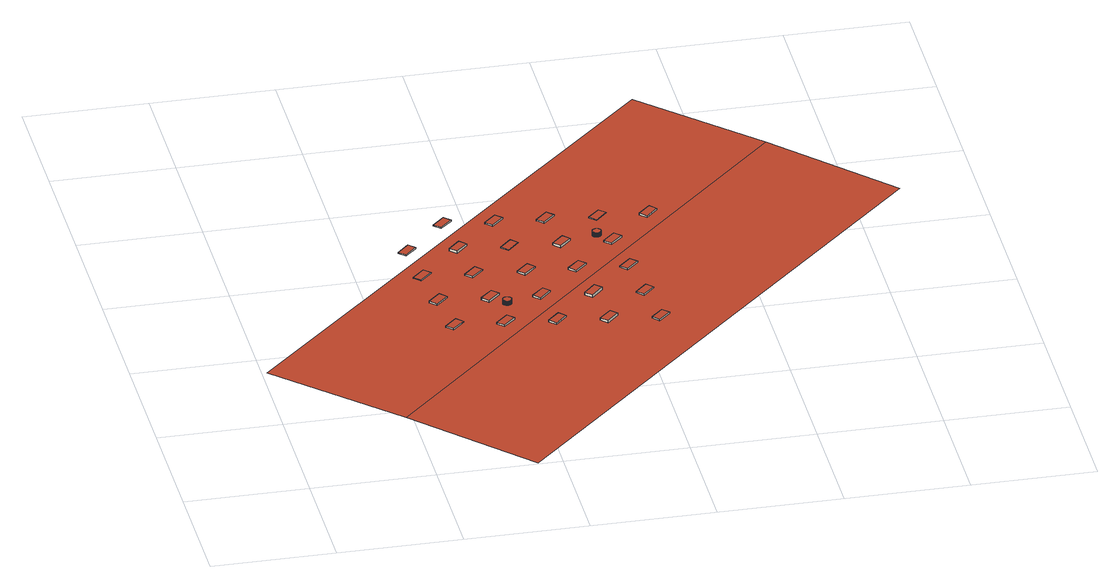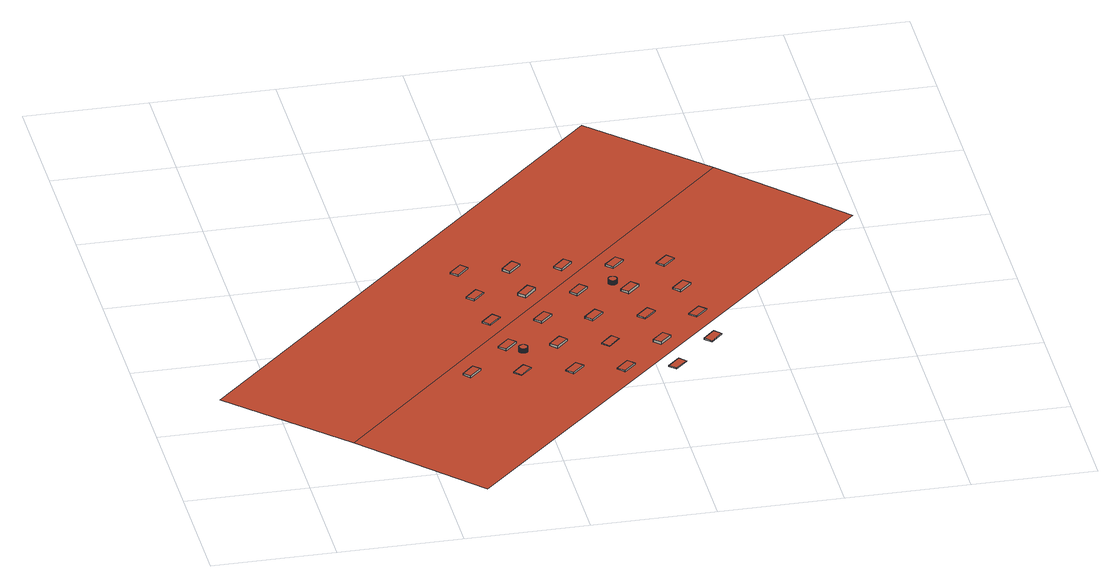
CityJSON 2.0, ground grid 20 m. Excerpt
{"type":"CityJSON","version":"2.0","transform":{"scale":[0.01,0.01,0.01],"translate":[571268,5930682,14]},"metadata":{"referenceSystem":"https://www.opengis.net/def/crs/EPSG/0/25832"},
"CityObjects":{
"building1":{"type":"Building","attributes":{"Grundfläche 2D":"11130.910381","Grundhöhe NN":"5.009"},"children":["building1-1","building1-2","building1-3","building1-4","building1-5","building1-6","building1-7","building1-8","building1-9","building1-10","building1-11","building1-12","building1-13","building1-14","building1-15","building1-16","building1-17","building1-18","building1-19","building1-20","building1-21","building1-22","building1-23","building1-24","building1-25","building1-26","building1-27"],"geometry":[{"type":"MultiSurface","lod":"3","boundaries":[[[0,1,2,3]],[[1,4,5,2]]],"semantics":{"surfaces":[{"type":"RoofSurface"}],"values":[0,0]}}]},
"building1-1":{"type":"BuildingInstallation","parents":["building1"],"geometry":[{"type":"MultiSurface","lod":"3","boundaries":[[[6,7,8,9]],[[9,8,10,11]],[[6,9,11,12]],[[7,6,12,13]],[[8,7,13,10]]],"semantics":{"surfaces":[{"type":"RoofSurface"},{"type":"WallSurface"}],"values":[0,1,1,1,1]}}]},
"building1-2":{"type":"BuildingInstallation","parents":["building1"],"geometry":[{"type":"MultiSurface","lod":"3","boundaries":[[[14,15,16,17]],[[17,16,18,19]],[[14,17,19,20]],[[15,14,20,21]],[[16,15,21,18]]],"semantics":{"surfaces":[{"type":"RoofSurface"},{"type":"WallSurface"}],"values":[0,1,1,1,1]}}]},
"building1-3":{"type":"BuildingInstallation","parents":["building1"],"geometry":[{"type":"MultiSurface","lod":"3","boundaries":[[[22,23,24,25]],[[25,24,26,27]],[[22,25,27,28]],[[23,22,28,29]],[[24,23,29,26]]],"semantics":{"surfaces":[{"type":"RoofSurface"},{"type":"WallSurface"}],"values":[0,1,1,1,1]}}]},
"building1-4":{"type":"BuildingInstallation","parents":["building1"],"geometry":[{"type":"MultiSurface","lod":"3","boundaries":[[[30,31,32,33]],[[33,32,34,35]],[[30,33,35,36]],[[31,30,36,37]],[[32,31,37,34]]],"semantics":{"surfaces":[{"type":"RoofSurface"},{"type":"WallSurface"}],"values":[0,1,1,1,1]}}]},
"building1-5":{"type":"BuildingInstallation","parents":["building1"],"geometry":[{"type":"MultiSurface","lod":"3","boundaries":[[[38,39,40,41]],[[41,40,42,43]],[[38,41,43,44]],[[39,38,44,45]],[[40,39,45,42]]],"semantics":{"surfaces":[{"type":"RoofSurface"},{"type":"WallSurface"}],"values":[0,1,1,1,1]}}]},
"building1-6":{"type":"BuildingInstallation","parents":["building1"],"geometry":[{"type":"MultiSurface","lod":"3","boundaries":[[[46,47,48,49]],[[49,48,50,51]],[[46,49,51,52]],[[47,46,52,53]],[[48,47,53,50]]],"semantics":{"surfaces":[{"type":"RoofSurface"},{"type":"WallSurface"}],"values":[0,1,1,1,1]}}]},
"building1-7":{"type":"BuildingInstallation","parents":["building1"],"geometry":[{"type":"MultiSurface","lod":"3","boundaries":[[[54,55,56,57]],[[57,56,58,59]],[[54,57,59,60]],[[55,54,60,61]],[[56,55,61,58]]],"semantics":{"surfaces":[{"type":"RoofSurface"},{"type":"WallSurface"}],"values":[0,1,1,1,1]}}]},
"building1-8":{"type":"BuildingInstallation","parents":["building1"],"geometry":[{"type":"MultiSurface","lod":"3","boundaries":[[[62,63,64,65,66,67,68,69,70,71,72,73,74,75,76,77,78,79,80,81,82,83,84,85,86,87,88,89,90,91,92,93,94,95,96,97,98,99,100,101,102,103,104,105,106,107,108,109,110,111,112,113,114,115,116,117,118,119,120,121,122,123,124,125,126,127,128,129,130,131,132,133,134,135,136,137,138,139,140,141,142,143,144,145,146,147,148,149,150,151,152,153,154,155,156,157,158,159,160,161,162,163,164,165,166,167,168,169,170,171,172,173,174,175,176,177,178,179,180,181,182,183,184,185,186,187,188,189,190,191,192,193,194,195,196,197,198,199,200,201,202,203,204,205,206,207,208,209,210,211,212,213,214,215,216,217,218,219,220,221,222,223,224,225,226,227,228,229,230]],[[174,231,232,233,234,177,176,175]],[[234,235,178,177]],[[235,236,237,180,179,178]],[[237,238,239,182,181,180]],[[239,240,241,242,185,184,183,182]],[[243,244,161,160]],[[244,245,246,163,162,161]],[[246,247,164,163]],[[247,248,165,164]],[[248,249,166,165]],[[249,250,251,168,167,166]],[[251,252,253,170,169,168]],[[253,254,171,170]],[[254,255,172,171]],[[255,256,173,172]],[[256,231,174,173]],[[242,257,186,185]],[[257,258,187,186]],[[258,259,188,187]],[[259,260,189,188]],[[260,261,190,189]],[[261,262,191,190]],[[262,263,192,191]],[[263,264,193,192]],[[264,265,194,193]],[[265,266,195,194]],[[266,267,196,195]],[[267,268,269,198,197,196]],[[269,270,199,198]],[[270,271,200,199]],[[271,272,201,200]],[[272,273,202,201]],[[273,274,203,202]],[[274,275,204,203]],[[275,276,205,204]],[[276,277,206,205]],[[277,278,207,206]],[[278,279,208,207]],[[279,280,281,210,209,208]],[[281,282,211,210]],[[282,283,212,211]],[[283,284,213,212]],[[284,285,286,215,214,213]],[[286,287,216,215]],[[287,288,217,216]],[[288,289,290,219,218,217]],[[290,291,220,219]],[[291,292,293,222,221,220]],[[293,294,223,222]],[[294,295,224,223]],[[295,296,225,224]],[[296,297,226,225]],[[297,298,227,226]],[[298,299,228,227]],[[299,300,229,228]],[[300,301,230,229]],[[301,302,62,230]],[[302,303,63,62]],[[303,304,305,65,64,63]],[[305,306,66,65]],[[306,307,67,66]],[[307,308,68,67]],[[308,309,69,68]],[[309,310,70,69]],[[310,311,71,70]],[[311,312,72,71]],[[312,313,73,72]],[[313,314,315,75,74,73]],[[315,316,76,75]],[[316,317,77,76]],[[317,318,319,79,78,77]],[[319,320,80,79]],[[320,321,81,80]],[[321,322,82,81]],[[322,323,324,84,83,82]],[[324,325,85,84]],[[325,326,86,85]],[[326,327,87,86]],[[327,328,88,87]],[[328,329,89,88]],[[329,330,90,89]],[[330,331,332,92,91,90]],[[332,333,93,92]],[[333,334,94,93]],[[334,335,95,94]],[[335,336,96,95]],[[336,337,338,98,97,96]],[[338,339,99,98]],[[339,340,100,99]],[[340,341,101,100]],[[341,342,102,101]],[[342,343,103,102]],[[343,344,104,103]],[[344,345,346,106,105,104]],[[346,347,107,106]],[[347,348,108,107]],[[348,349,109,108]],[[349,350,351,111,110,109]],[[351,352,112,111]],[[352,353,113,112]],[[353,354,114,113]],[[354,355,115,114]],[[355,356,116,115]],[[356,357,117,116]],[[357,358,118,117]],[[358,359,119,118]],[[359,360,120,119]],[[360,361,121,120]],[[361,362,122,121]],[[362,363,364,124,123,122]],[[364,365,366,126,125,124]],[[366,367,127,126]],[[367,368,128,127]],[[368,369,129,128]],[[369,370,130,129]],[[370,371,372,132,131,130]],[[372,373,374,134,133,132]],[[374,375,135,134]],[[375,376,136,135]],[[376,377,137,136]],[[377,378,138,137]],[[378,379,380,140,139,138]],[[380,381,141,140]],[[381,382,142,141]],[[382,383,143,142]],[[383,384,144,143]],[[384,385,145,144]],[[385,386,146,145]],[[386,387,147,146]],[[387,388,148,147]],[[388,389,149,148]],[[389,390,150,149]],[[390,391,151,150]],[[391,392,152,151]],[[392,393,153,152]],[[393,394,154,153]],[[394,395,155,154]],[[395,396,156,155]],[[396,397,157,156]],[[397,398,158,157]],[[398,399,243,160,159,158]]],"semantics":{"surfaces":[{"type":"RoofSurface"},{"type":"WallSurface"}],"values":[0,1,1,1,1,1,1,1,1,1,1,1,1,1,1,1,1,1,1,1,1,1,1,1,1,1,1,1,1,1,1,1,1,1,1,1,1,1,1,1,1,1,1,1,1,1,1,1,1,1,1,1,1,1,1,1,1,1,1,1,1,1,1,1,1,1,1,1,1,1,1,1,1,1,1,1,1,1,1,1,1,1,1,1,1,1,1,1,1,1,1,1,1,1,1,1,1,1,1,1,1,1,1,1,1,1,1,1,1,1,1,1,1,1,1,1,1,1,1,1,1,1,1,1,1,1,1,1,1,1,1,1,1,1,1,1,1,1,1,1,1,1]}}]},
"building1-9":{"type":"BuildingInstallation","parents":["building1"],"geometry":[{"type":"MultiSurface","lod":"3","boundaries":[[[400,401,402,403]],[[403,402,404,405]],[[400,403,405,406]],[[401,400,406,407]],[[402,401,407,404]]],"semantics":{"surfaces":[{"type":"RoofSurface"},{"type":"WallSurface"}],"values":[0,1,1,1,1]}}]},
"building1-10":{"type":"BuildingInstallation","parents":["building1"],"geometry":[{"type":"MultiSurface","lod":"3","boundaries":[[[408,409,410,411]],[[411,410,412,413]],[[408,411,413,414]],[[409,408,414,415]],[[410,409,415,412]]],"semantics":{"surfaces":[{"type":"RoofSurface"},{"type":"WallSurface"}],"values":[0,1,1,1,1]}}]},
"building1-11":{"type":"BuildingInstallation","parents":["building1"],"geometry":[{"type":"MultiSurface","lod":"3","boundaries":[[[416,417,418,419]],[[419,418,420,421]],[[416,419,421,422]],[[417,416,422,423]],[[418,417,423,420]]],"semantics":{"surfaces":[{"type":"RoofSurface"},{"type":"WallSurface"}],"values":[0,1,1,1,1]}}]},
"building1-12":{"type":"BuildingInstallation","parents":["building1"],"geometry":[{"type":"MultiSurface","lod":"3","boundaries":[[[424,425,426,427]],[[427,426,428,429]],[[424,427,429,430]],[[425,424,430,431]],[[426,425,431,428]]],"semantics":{"surfaces":[{"type":"RoofSurface"},{"type":"WallSurface"}],"values":[0,1,1,1,1]}}]},
"building1-13":{"type":"BuildingInstallation","parents":["building1"],"geometry":[{"type":"MultiSurface","lod":"3","boundaries":[[[432,433,434,435]],[[435,434,436,437]],[[432,435,437,438]],[[433,432,438,439]],[[434,433,439,436]]],"semantics":{"surfaces":[{"type":"RoofSurface"},{"type":"WallSurface"}],"values":[0,1,1,1,1]}}]},
"building1-14":{"type":"BuildingInstallation","parents":["building1"],"geometry":[{"type":"MultiSurface","lod":"3","boundaries":[[[440,441,442,443]],[[443,442,444,445]],[[440,443,445,446]],[[441,440,446,447]],[[442,441,447,444]]],"semantics":{"surfaces":[{"type":"RoofSurface"},{"type":"WallSurface"}],"values":[0,1,1,1,1]}}]},
"building1-15":{"type":"BuildingInstallation","parents":["building1"],"geometry":[{"type":"MultiSurface","lod":"3","boundaries":[[[448,449,450,451]],[[451,450,452,453]],[[448,451,453,454]],[[449,448,454,455]],[[450,449,455,452]]],"semantics":{"surfaces":[{"type":"RoofSurface"},{"type":"WallSurface"}],"values":[0,1,1,1,1]}}]},
"building1-16":{"type":"BuildingInstallation","parents":["building1"],"geometry":[{"type":"MultiSurface","lod":"3","boundaries":[[[456,457,458,459]],[[459,458,460,461]],[[456,459,461,462]],[[457,456,462,463]],[[458,457,463,460]]],"semantics":{"surfaces":[{"type":"RoofSurface"},{"type":"WallSurface"}],"values":[0,1,1,1,1]}}]},
"building1-17":{"type":"BuildingInstallation","parents":["building1"],"geometry":[{"type":"MultiSurface","lod":"3","boundaries":[[[464,465,466,467]],[[467,466,468,469]],[[464,467,469,470]],[[465,464,470,471]],[[466,465,471,468]]],"semantics":{"surfaces":[{"type":"RoofSurface"},{"type":"WallSurface"}],"values":[0,1,1,1,1]}}]},
"building1-18":{"type":"BuildingInstallation","parents":["building1"],"geometry":[{"type":"MultiSurface","lod":"3","boundaries":[[[472,473,474,475]],[[475,474,476,477]],[[472,475,477,478]],[[473,472,478,479]],[[474,473,479,476]]],"semantics":{"surfaces":[{"type":"RoofSurface"},{"type":"WallSurface"}],"values":[0,1,1,1,1]}}]},
"building1-19":{"type":"BuildingInstallation","parents":["building1"],"geometry":[{"type":"MultiSurface","lod":"3","boundaries":[[[480,481,482,483]],[[483,482,484,485]],[[480,483,485,486]],[[481,480,486,487]],[[482,481,487,484]]],"semantics":{"surfaces":[{"type":"RoofSurface"},{"type":"WallSurface"}],"values":[0,1,1,1,1]}}]},
"building1-20":{"type":"BuildingInstallation","parents":["building1"],"geometry":[{"type":"MultiSurface","lod":"3","boundaries":[[[488,489,490,491]],[[492,493,491,490]],[[488,491,493,494]],[[494,495,489,488]],[[490,489,495,492]]],"semantics":{"surfaces":[{"type":"RoofSurface"},{"type":"WallSurface"}],"values":[0,1,1,1,1]}}]},
"building1-21":{"type":"BuildingInstallation","parents":["building1"],"geometry":[{"type":"MultiSurface","lod":"3","boundaries":[[[496,497,498,499]],[[499,498,500,501]],[[496,499,501,502]],[[497,496,502,503]],[[498,497,503,500]]],"semantics":{"surfaces":[{"type":"RoofSurface"},{"type":"WallSurface"}],"values":[0,1,1,1,1]}}]},
"building1-22":{"type":"BuildingInstallation","parents":["building1"],"geometry":[{"type":"MultiSurface","lod":"3","boundaries":[[[504,505,506,507]],[[507,506,508,509]],[[504,507,509,510]],[[505,504,510,511]],[[506,505,511,508]]],"semantics":{"surfaces":[{"type":"RoofSurface"},{"type":"WallSurface"}],"values":[0,1,1,1,1]}}]},
"building1-23":{"type":"BuildingInstallation","parents":["building1"],"geometry":[{"type":"MultiSurface","lod":"3","boundaries":[[[512,513,514,515]],[[515,514,516,517]],[[512,515,517,518]],[[513,512,518,519]],[[514,513,519,516]]],"semantics":{"surfaces":[{"type":"RoofSurface"},{"type":"WallSurface"}],"values":[0,1,1,1,1]}}]},
"building1-24":{"type":"BuildingInstallation","parents":["building1"],"geometry":[{"type":"MultiSurface","lod":"3","boundaries":[[[520,521,522,523,524,525,526,527,528,529,530,531,532,533,534,535,536,537,538,539,540,541,542,543,544,545,546,547,548,549,550,551,552,553,554,555,556,557,558,559,560,561,562,563,564,565,566,567,568,569,570,571,572,573,574,575,576,577,578,579,580,581,582,583,584,585,586,587,588,589,590,591,592,593,594,595,596,597,598,599,600,601,602,603,604,605,606,607,608,609,610,611,612,613,614,615,616,617,618,619,620,621,622,623,624,625,626,627,628,629,630,631,632,633,634,635,636,637,638,639,640,641,642,643,644,645,646,647,648,649,650,651,652,653,654,655,656,657,658,659,660,661,662,663,664,665,666,667,668,669,670,671,672,673,674,675,676,677,678,679,680,681,682,683,684]],[[685,686,527,526]],[[686,687,528,527]],[[687,688,529,528]],[[689,690,673,672]],[[690,691,692,675,674,673]],[[692,693,694,677,676,675]],[[694,695,696,697,680,679,678,677]],[[697,698,681,680]],[[698,699,682,681]],[[699,700,683,682]],[[700,701,684,683]],[[701,702,703,704,522,521,520,684]],[[704,705,523,522]],[[705,706,707,685,526,525,524,523]],[[688,708,530,529]],[[708,709,531,530]],[[709,710,532,531]],[[710,711,533,532]],[[711,712,534,533]],[[712,713,535,534]],[[713,714,536,535]],[[714,715,537,536]],[[715,716,538,537]],[[716,717,539,538]],[[717,718,540,539]],[[718,719,541,540]],[[719,720,542,541]],[[720,721,543,542]],[[721,722,544,543]],[[722,723,545,544]],[[723,724,546,545]],[[724,725,547,546]],[[725,726,548,547]],[[726,727,549,548]],[[727,728,729,551,550,549]],[[729,730,552,551]],[[730,731,553,552]],[[731,732,554,553]],[[732,733,555,554]],[[733,734,735,557,556,555]],[[735,736,558,557]],[[736,737,559,558]],[[737,738,560,559]],[[738,739,561,560]],[[739,740,562,561]],[[740,741,742,564,563,562]],[[742,743,744,566,565,564]],[[744,745,567,566]],[[745,746,568,567]],[[746,747,748,570,569,568]],[[748,749,571,570]],[[749,750,572,571]],[[750,751,573,572]],[[751,752,574,573]],[[752,753,575,574]],[[753,754,576,575]],[[754,755,577,576]],[[755,756,578,577]],[[756,757,579,578]],[[757,758,580,579]],[[758,759,581,580]],[[759,760,582,581]],[[760,761,583,582]],[[761,762,763,585,584,583]],[[763,764,586,585]],[[764,765,587,586]],[[765,766,588,587]],[[766,767,589,588]],[[767,768,590,589]],[[768,769,591,590]],[[769,770,592,591]],[[770,771,593,592]],[[771,772,594,593]],[[772,773,774,775,597,596,595,594]],[[775,776,598,597]],[[776,777,778,600,599,598]],[[778,779,601,600]],[[779,780,781,603,602,601]],[[781,782,604,603]],[[782,783,605,604]],[[783,784,606,605]],[[784,785,607,606]],[[785,786,787,609,608,607]],[[787,788,610,609]],[[788,789,611,610]],[[789,790,791,613,612,611]],[[791,792,614,613]],[[792,793,615,614]],[[793,794,616,615]],[[794,795,617,616]],[[795,796,618,617]],[[796,797,619,618]],[[797,798,620,619]],[[798,799,621,620]],[[799,800,622,621]],[[800,801,802,624,623,622]],[[802,803,625,624]],[[803,804,626,625]],[[804,805,627,626]],[[805,806,628,627]],[[806,807,629,628]],[[807,808,630,629]],[[808,809,631,630]],[[809,810,632,631]],[[810,811,633,632]],[[811,812,813,635,634,633]],[[813,814,815,637,636,635]],[[815,816,638,637]],[[816,817,639,638]],[[817,818,819,641,640,639]],[[819,820,642,641]],[[820,821,643,642]],[[821,822,823,645,644,643]],[[823,824,646,645]],[[824,825,647,646]],[[825,826,648,647]],[[826,827,649,648]],[[827,828,650,649]],[[828,829,651,650]],[[829,830,652,651]],[[830,831,832,654,653,652]],[[832,833,655,654]],[[833,834,656,655]],[[834,835,657,656]],[[835,836,658,657]],[[836,837,659,658]],[[837,838,660,659]],[[838,839,661,660]],[[839,840,662,661]],[[840,841,663,662]],[[841,842,664,663]],[[842,843,844,666,665,664]],[[844,845,846,668,667,666]],[[846,847,669,668]],[[847,848,849,671,670,669]],[[849,689,672,671]]],"semantics":{"surfaces":[{"type":"RoofSurface"},{"type":"WallSurface"}],"values":[0,1,1,1,1,1,1,1,1,1,1,1,1,1,1,1,1,1,1,1,1,1,1,1,1,1,1,1,1,1,1,1,1,1,1,1,1,1,1,1,1,1,1,1,1,1,1,1,1,1,1,1,1,1,1,1,1,1,1,1,1,1,1,1,1,1,1,1,1,1,1,1,1,1,1,1,1,1,1,1,1,1,1,1,1,1,1,1,1,1,1,1,1,1,1,1,1,1,1,1,1,1,1,1,1,1,1,1,1,1,1,1,1,1,1,1,1,1,1,1,1,1,1,1,1,1,1,1,1,1,1,1,1,1,1,1,1]}}]},
"building1-25":{"type":"BuildingInstallation","parents":["building1"],"geometry":[{"type":"MultiSurface","lod":"3","boundaries":[[[850,851,852,853]],[[853,852,854,855]],[[850,853,855,856]],[[851,850,856,857]],[[852,851,857,854]]],"semantics":{"surfaces":[{"type":"RoofSurface"},{"type":"WallSurface"}],"values":[0,1,1,1,1]}}]},
"building1-26":{"type":"BuildingInstallation","parents":["building1"],"geometry":[{"type":"MultiSurface","lod":"3","boundaries":[[[858,859,860,861]],[[861,860,862,863]],[[858,861,863,864]],[[859,858,864,865]],[[860,859,865,862]]],"semantics":{"surfaces":[{"type":"RoofSurface"},{"type":"WallSurface"}],"values":[0,1,1,1,1]}}]},
"building1-27":{"type":"BuildingInstallation","parents":["building1"],"geometry":[{"type":"MultiSurface","lod":"3","boundaries":[[[866,867,868,869]],[[869,868,870,871]],[[866,869,871,872]],[[867,866,872,873]],[[868,867,873,870]]],"semantics":{"surfaces":[{"type":"RoofSurface"},{"type":"WallSurface"}],"values":[0,1,1,1,1]}}]}
},
"vertices":[
[84,3585,60],[1889,1762,92],[9059,8831,92],[7322,10583,60],[3605,28,60],[10801,7075,60],
[3255,4537,102],[3061,4347,102],[3164,4242,102],[3358,4432,102],[3164,4242,81],[3358,4432,81],[3255,4537,79],[3061,4347,79],
[3163,5334,102],[2969,5143,102],[3071,5038,102],[3266,5229,102],[3071,5038,73],[3266,5229,73],[3163,5334,71],[2969,5143,71],
[3081,6127,82],[2887,5937,82],[2990,5832,82],[3184,6022,82],[2990,5832,65],[3184,6022,65],[3081,6127,63],[2887,5937,63],
[3007,6915,85],[2813,6725,85],[2916,6620,85],[3110,6810,85],[2916,6620,64],[3110,6810,64],[3007,6915,67],[2813,6725,67],
[4045,4453,120],[3850,4263,120],[3953,4158,120],[4148,4348,120],[3953,4158,89],[4148,4348,89],[4045,4453,87],[3850,4263,87],
[3964,5237,120],[3772,5051,120],[3876,4945,120],[4067,5132,120],[3876,4945,81],[4067,5132,81],[3964,5237,79],[3772,5051,79],
[3874,6036,97],[3680,5845,97],[3783,5740,97],[3977,5931,97],[3783,5740,73],[3977,5931,73],[3874,6036,71],[3680,5845,71],
[4195,4907,156],[4194,4908,156],[4192,4910,156],[4191,4911,156],[4188,4914,156],[4186,4916,156],[4185,4917,156],[4183,4919,156],[4181,4920,156],[4180,4921,156],[4178,4923,156],[4176,4924,156],[4174,4925,156],[4172,4926,156],[4170,4927,156],[4167,4928,156],[4165,4929,156],[4163,4930,156],[4161,4931,156],[4158,4931,156],[4156,4932,156],[4153,4933,156],[4151,4933,156],[4148,4933,156],[4146,4934,156],[4144,4934,156],[4141,4934,156],[4138,4934,156],[4133,4934,156],[4131,4933,156],[4128,4933,156],[4123,4932,156],[4121,4932,156],[4118,4931,156],[4116,4930,156],[4114,4929,156],[4111,4928,156],[4109,4927,156],[4107,4926,156],[4105,4925,156],[4103,4924,156],[4099,4921,156],[4095,4918,156],[4093,4917,156],[4091,4915,156],[4090,4914,156],[4088,4912,156],[4087,4911,156],[4084,4907,156],[4082,4906,156],[4081,4904,156],[4080,4902,156],[4079,4900,156],[4078,4899,156],[4077,4897,156],[4076,4895,156],[4075,4893,156],[4074,4890,156],[4073,4888,156],[4072,4886,156],[4071,4882,156],[4071,4880,156],[4070,4878,156],[4070,4876,156],[4069,4874,156],[4069,4872,156],[4069,4867,156],[4069,4865,156],[4069,4862,156],[4069,4860,156],[4069,4858,156],[4069,4855,156],[4069,4853,156],[4070,4851,156],[4071,4846,156],[4072,4841,156],[4073,4839,156],[4074,4836,156],[4075,4834,156],[4076,4832,156],[4077,4830,156],[4080,4825,156],[4081,4823,156],[4083,4821,156],[4084,4819,156],[4086,4817,156],[4088,4815,156],[4089,4813,156],[4091,4812,156],[4093,4810,156],[4095,4808,156],[4099,4805,156],[4101,4804,156],[4103,4803,156],[4105,4801,156],[4107,4800,156],[4109,4799,156],[4111,4798,156],[4114,4797,156],[4116,4797,156],[4118,4796,156],[4120,4795,156],[4122,4795,156],[4125,4794,156],[4127,4794,156],[4129,4793,156],[4131,4793,156],[4133,4793,156],[4135,4793,156],[4137,4793,156],[4139,4793,156],[4141,4793,156],[4143,4793,156],[4145,4793,156],[4147,4793,156],[4149,4793,156],[4151,4794,156],[4153,4794,156],[4155,4795,156],[4157,4795,156],[4159,4796,156],[4161,4796,156],[4163,4797,156],[4165,4798,156],[4167,4799,156],[4169,4799,156],[4171,4800,156],[4175,4803,156],[4177,4804,156],[4179,4805,156],[4181,4807,156],[4185,4809,156],[4187,4811,156],[4189,4813,156],[4190,4815,156],[4192,4816,156],[4194,4818,156],[4197,4822,156],[4198,4824,156],[4199,4826,156],[4201,4829,156],[4203,4833,156],[4205,4838,156],[4207,4843,156],[4207,4845,156],[4208,4848,156],[4209,4853,156],[4209,4855,156],[4210,4858,156],[4210,4862,156],[4210,4865,156],[4210,4867,156],[4209,4870,156],[4209,4872,156],[4209,4874,156],[4209,4876,156],[4208,4879,156],[4208,4881,156],[4207,4883,156],[4206,4885,156],[4206,4887,156],[4205,4889,156],[4204,4891,156],[4203,4893,156],[4202,4895,156],[4200,4899,156],[4198,4902,156],[4197,4904,156],[4196,4905,156],[4143,4793,85],[4145,4793,85],[4147,4793,85],[4149,4793,85],[4151,4794,85],[4153,4794,85],[4155,4795,85],[4157,4795,85],[4159,4796,85],[4161,4796,85],[4163,4797,85],[4165,4798,85],[4114,4797,84],[4116,4797,84],[4118,4796,85],[4120,4795,85],[4122,4795,85],[4125,4794,85],[4127,4794,85],[4129,4793,85],[4131,4793,85],[4133,4793,85],[4135,4793,85],[4137,4793,85],[4139,4793,85],[4141,4793,85],[4167,4799,85],[4169,4799,85],[4171,4800,85],[4175,4803,85],[4177,4804,85],[4179,4805,85],[4181,4807,85],[4185,4809,85],[4187,4811,85],[4189,4813,85],[4190,4815,85],[4192,4816,85],[4194,4818,85],[4197,4822,85],[4198,4824,85],[4199,4826,85],[4201,4829,85],[4203,4833,85],[4205,4838,85],[4207,4843,85],[4207,4845,85],[4208,4848,85],[4209,4853,85],[4209,4855,85],[4210,4858,85],[4210,4862,85],[4210,4865,85],[4210,4867,85],[4209,4870,85],[4209,4872,85],[4209,4874,85],[4209,4876,85],[4208,4879,85],[4208,4881,85],[4207,4883,85],[4206,4885,84],[4206,4887,84],[4205,4889,84],[4204,4891,84],[4203,4893,84],[4202,4895,84],[4200,4899,84],[4198,4902,84],[4197,4904,84],[4196,4905,84],[4195,4907,84],[4194,4908,84],[4192,4910,84],[4191,4911,84],[4188,4914,84],[4186,4916,84],[4185,4917,84],[4183,4919,84],[4181,4920,84],[4180,4921,84],[4178,4923,84],[4176,4924,84],[4174,4925,84],[4172,4926,84],[4170,4927,84],[4167,4928,84],[4165,4929,84],[4163,4930,84],[4161,4931,84],[4158,4931,84],[4156,4932,84],[4153,4933,84],[4151,4933,84],[4148,4933,83],[4146,4934,83],[4144,4934,83],[4141,4934,83],[4138,4934,83],[4133,4934,83],[4131,4933,83],[4128,4933,83],[4123,4932,83],[4121,4932,83],[4118,4931,83],[4116,4930,83],[4114,4929,83],[4111,4928,83],[4109,4927,83],[4107,4926,83],[4105,4925,83],[4103,4924,83],[4099,4921,83],[4095,4918,83],[4093,4917,83],[4091,4915,83],[4090,4914,83],[4088,4912,83],[4087,4911,83],[4084,4907,83],[4082,4906,83],[4081,4904,83],[4080,4902,83],[4079,4900,83],[4078,4899,83],[4077,4897,83],[4076,4895,83],[4075,4893,83],[4074,4890,83],[4073,4888,83],[4072,4886,83],[4071,4882,83],[4071,4880,83],[4070,4878,83],[4070,4876,83],[4069,4874,83],[4069,4872,83],[4069,4867,83],[4069,4865,83],[4069,4862,83],[4069,4860,83],[4069,4858,83],[4069,4855,83],[4069,4853,84],[4070,4851,84],[4071,4846,84],[4072,4841,84],[4073,4839,84],[4074,4836,84],[4075,4834,84],[4076,4832,84],[4077,4830,84],[4080,4825,84],[4081,4823,84],[4083,4821,84],[4084,4819,84],[4086,4817,84],[4088,4815,84],[4089,4813,84],[4091,4812,84],[4093,4810,84],[4095,4808,84],[4099,4805,84],[4101,4804,84],[4103,4803,84],[4105,4801,84],[4107,4800,84],[4109,4799,84],[4111,4798,84],
[3793,6829,105],[3601,6643,105],[3705,6537,105],[3896,6724,105],[3705,6537,65],[3896,6724,65],[3793,6829,63],[3601,6643,63],
[3710,7621,85],[3516,7431,85],[3619,7326,85],[3813,7516,85],[3619,7326,65],[3813,7516,65],[3710,7621,68],[3516,7431,68],
[4838,4354,120],[4643,4164,120],[4746,4059,120],[4941,4249,120],[4746,4059,87],[4941,4249,87],[4838,4354,89],[4643,4164,89],
[4756,5149,120],[4562,4959,120],[4665,4854,120],[4859,5044,120],[4665,4854,89],[4859,5044,89],[4756,5149,87],[4562,4959,87],
[4679,5937,110],[4485,5746,110],[4588,5641,110],[4782,5831,110],[4588,5641,81],[4782,5831,81],[4679,5937,79],[4485,5746,79],
[4586,6740,87],[4391,6549,87],[4494,6444,87],[4688,6635,87],[4494,6444,73],[4688,6635,73],[4586,6740,71],[4391,6549,71],
[4504,7528,87],[4309,7338,87],[4412,7233,87],[4607,7423,87],[4412,7233,65],[4607,7423,65],[4504,7528,63],[4309,7338,63],
[5632,4257,120],[5438,4066,120],[5541,3961,120],[5735,4151,120],[5541,3961,79],[5735,4151,79],[5632,4257,81],[5438,4066,81],
[5552,5054,135],[5357,4851,135],[5461,4751,135],[5656,4954,135],[5461,4751,87],[5656,4954,87],[5552,5054,89],[5357,4851,89],
[5467,5854,120],[5272,5664,120],[5375,5559,120],[5570,5749,120],[5375,5559,89],[5570,5749,89],[5467,5854,87],[5272,5664,87],
[5384,6641,120],[5193,6454,120],[5296,6349,120],[5487,6535,120],[5296,6349,81],[5487,6535,81],[5384,6641,79],[5193,6454,79],
[5297,7438,95],[5103,7248,95],[5206,7143,95],[5400,7333,95],[5206,7143,72],[5400,7333,72],[5297,7438,71],[5103,7248,71],
[6430,4164,97],[6235,3974,97],[6338,3868,97],[6532,4059,97],[6338,3868,71],[6532,4059,71],[6430,4164,73],[6235,3974,73],
[6346,4958,102],[6152,4768,102],[6255,4663,102],[6449,4853,102],[6255,4663,79],[6449,4853,79],[6346,4958,81],[6152,4768,81],
[6261,5759,110],[6066,5568,110],[6169,5463,110],[6364,5654,110],[6169,5463,87],[6364,5654,87],[6261,5759,89],[6066,5568,89],
[5914,6683,156],[5912,6683,156],[5910,6683,156],[5908,6683,156],[5906,6682,156],[5904,6682,156],[5902,6681,156],[5900,6681,156],[5896,6680,156],[5895,6679,156],[5891,6677,156],[5889,6676,156],[5885,6674,156],[5883,6673,156],[5881,6672,156],[5880,6671,156],[5878,6670,156],[5876,6668,156],[5874,6667,156],[5872,6665,156],[5871,6663,156],[5869,6662,156],[5866,6658,156],[5864,6656,156],[5861,6652,156],[5860,6650,156],[5859,6648,156],[5858,6646,156],[5856,6644,156],[5855,6641,156],[5855,6639,156],[5854,6637,156],[5853,6634,156],[5852,6632,156],[5852,6629,156],[5851,6627,156],[5851,6625,156],[5850,6622,156],[5850,6617,156],[5850,6615,156],[5850,6612,156],[5850,6610,156],[5850,6607,156],[5850,6605,156],[5851,6603,156],[5851,6600,156],[5852,6598,156],[5852,6596,156],[5853,6593,156],[5854,6591,156],[5854,6589,156],[5855,6587,156],[5856,6585,156],[5857,6583,156],[5858,6581,156],[5859,6579,156],[5860,6577,156],[5861,6576,156],[5863,6572,156],[5865,6571,156],[5866,6569,156],[5867,6568,156],[5868,6566,156],[5871,6564,156],[5872,6562,156],[5874,6561,156],[5876,6560,156],[5877,6558,156],[5879,6557,156],[5881,6556,156],[5884,6554,156],[5886,6553,156],[5888,6551,156],[5890,6551,156],[5892,6550,156],[5894,6549,156],[5896,6548,156],[5898,6547,156],[5903,6546,156],[5905,6546,156],[5908,6545,156],[5910,6545,156],[5913,6544,156],[5915,6544,156],[5920,6544,156],[5922,6544,156],[5928,6545,156],[5930,6545,156],[5932,6545,156],[5935,6546,156],[5937,6546,156],[5942,6548,156],[5944,6549,156],[5947,6550,156],[5954,6553,156],[5958,6555,156],[5960,6557,156],[5962,6558,156],[5964,6560,156],[5965,6561,156],[5969,6564,156],[5970,6566,156],[5972,6568,156],[5973,6570,156],[5975,6571,156],[5976,6573,156],[5979,6577,156],[5980,6579,156],[5981,6580,156],[5982,6584,156],[5983,6586,156],[5985,6589,156],[5985,6591,156],[5986,6593,156],[5987,6595,156],[5987,6597,156],[5988,6601,156],[5988,6603,156],[5989,6605,156],[5989,6609,156],[5989,6611,156],[5989,6613,156],[5989,6615,156],[5989,6618,156],[5989,6620,156],[5989,6622,156],[5988,6624,156],[5988,6627,156],[5988,6629,156],[5986,6633,156],[5986,6636,156],[5985,6638,156],[5984,6640,156],[5983,6642,156],[5982,6645,156],[5981,6647,156],[5980,6649,156],[5978,6651,156],[5977,6653,156],[5975,6655,156],[5974,6657,156],[5972,6659,156],[5971,6661,156],[5969,6663,156],[5965,6666,156],[5963,6668,156],[5961,6670,156],[5959,6671,156],[5957,6672,156],[5955,6674,156],[5953,6675,156],[5951,6676,156],[5949,6677,156],[5944,6679,156],[5942,6680,156],[5940,6680,156],[5937,6681,156],[5935,6682,156],[5933,6682,156],[5931,6683,156],[5929,6683,156],[5924,6683,156],[5920,6683,156],[5918,6683,156],[5916,6683,156],[5902,6681,83],[5900,6681,83],[5896,6680,83],[5895,6679,83],[5949,6677,84],[5944,6679,84],[5942,6680,84],[5940,6680,84],[5937,6681,84],[5935,6682,84],[5933,6682,84],[5931,6683,84],[5929,6683,84],[5924,6683,84],[5920,6683,83],[5918,6683,83],[5916,6683,83],[5914,6683,83],[5912,6683,83],[5910,6683,83],[5908,6683,83],[5906,6682,83],[5904,6682,83],[5891,6677,83],[5889,6676,83],[5885,6674,83],[5883,6673,83],[5881,6672,83],[5880,6671,83],[5878,6670,83],[5876,6668,83],[5874,6667,83],[5872,6665,83],[5871,6663,83],[5869,6662,83],[5866,6658,83],[5864,6656,83],[5861,6652,83],[5860,6650,83],[5859,6648,83],[5858,6646,83],[5856,6644,83],[5855,6641,83],[5855,6639,83],[5854,6637,83],[5853,6634,83],[5852,6632,83],[5852,6629,83],[5851,6627,83],[5851,6625,83],[5850,6622,83],[5850,6617,83],[5850,6615,83],[5850,6612,83],[5850,6610,84],[5850,6607,84],[5850,6605,84],[5851,6603,84],[5851,6600,84],[5852,6598,84],[5852,6596,84],[5853,6593,84],[5854,6591,84],[5854,6589,84],[5855,6587,84],[5856,6585,84],[5857,6583,84],[5858,6581,84],[5859,6579,84],[5860,6577,84],[5861,6576,84],[5863,6572,84],[5865,6571,84],[5866,6569,84],[5867,6568,84],[5868,6566,84],[5871,6564,84],[5872,6562,84],[5874,6561,84],[5876,6560,84],[5877,6558,84],[5879,6557,84],[5881,6556,84],[5884,6554,84],[5886,6553,84],[5888,6551,84],[5890,6551,84],[5892,6550,84],[5894,6549,84],[5896,6548,85],[5898,6547,85],[5903,6546,85],[5905,6546,85],[5908,6545,85],[5910,6545,85],[5913,6544,85],[5915,6544,85],[5920,6544,85],[5922,6544,85],[5928,6545,85],[5930,6545,85],[5932,6545,85],[5935,6546,85],[5937,6546,85],[5942,6548,85],[5944,6549,85],[5947,6550,85],[5954,6553,85],[5958,6555,85],[5960,6557,85],[5962,6558,85],[5964,6560,85],[5965,6561,85],[5969,6564,85],[5970,6566,85],[5972,6568,85],[5973,6570,85],[5975,6571,85],[5976,6573,85],[5979,6577,85],[5980,6579,85],[5981,6580,85],[5982,6584,85],[5983,6586,85],[5985,6589,85],[5985,6591,85],[5986,6593,85],[5987,6595,85],[5987,6597,85],[5988,6601,85],[5988,6603,85],[5989,6605,85],[5989,6609,85],[5989,6611,85],[5989,6613,85],[5989,6615,85],[5989,6618,85],[5989,6620,85],[5989,6622,85],[5988,6624,85],[5988,6627,85],[5988,6629,85],[5986,6633,85],[5986,6636,85],[5985,6638,84],[5984,6640,84],[5983,6642,84],[5982,6645,84],[5981,6647,84],[5980,6649,84],[5978,6651,84],[5977,6653,84],[5975,6655,84],[5974,6657,84],[5972,6659,84],[5971,6661,84],[5969,6663,84],[5965,6666,84],[5963,6668,84],[5961,6670,84],[5959,6671,84],[5957,6672,84],[5955,6674,84],[5953,6675,84],[5951,6676,84],
[6177,6561,120],[5983,6370,120],[6086,6265,120],[6280,6455,120],[6086,6265,89],[6280,6455,89],[6177,6561,87],[5983,6370,87],
[6101,7339,95],[5906,7149,95],[6009,7044,95],[6204,7234,95],[6009,7044,81],[6204,7234,81],[6101,7339,79],[5906,7149,79],
[6882,7259,120],[6687,7068,120],[6790,6963,120],[6984,7154,120],[6790,6963,89],[6984,7154,89],[6882,7259,87],[6687,7068,87]
]}
